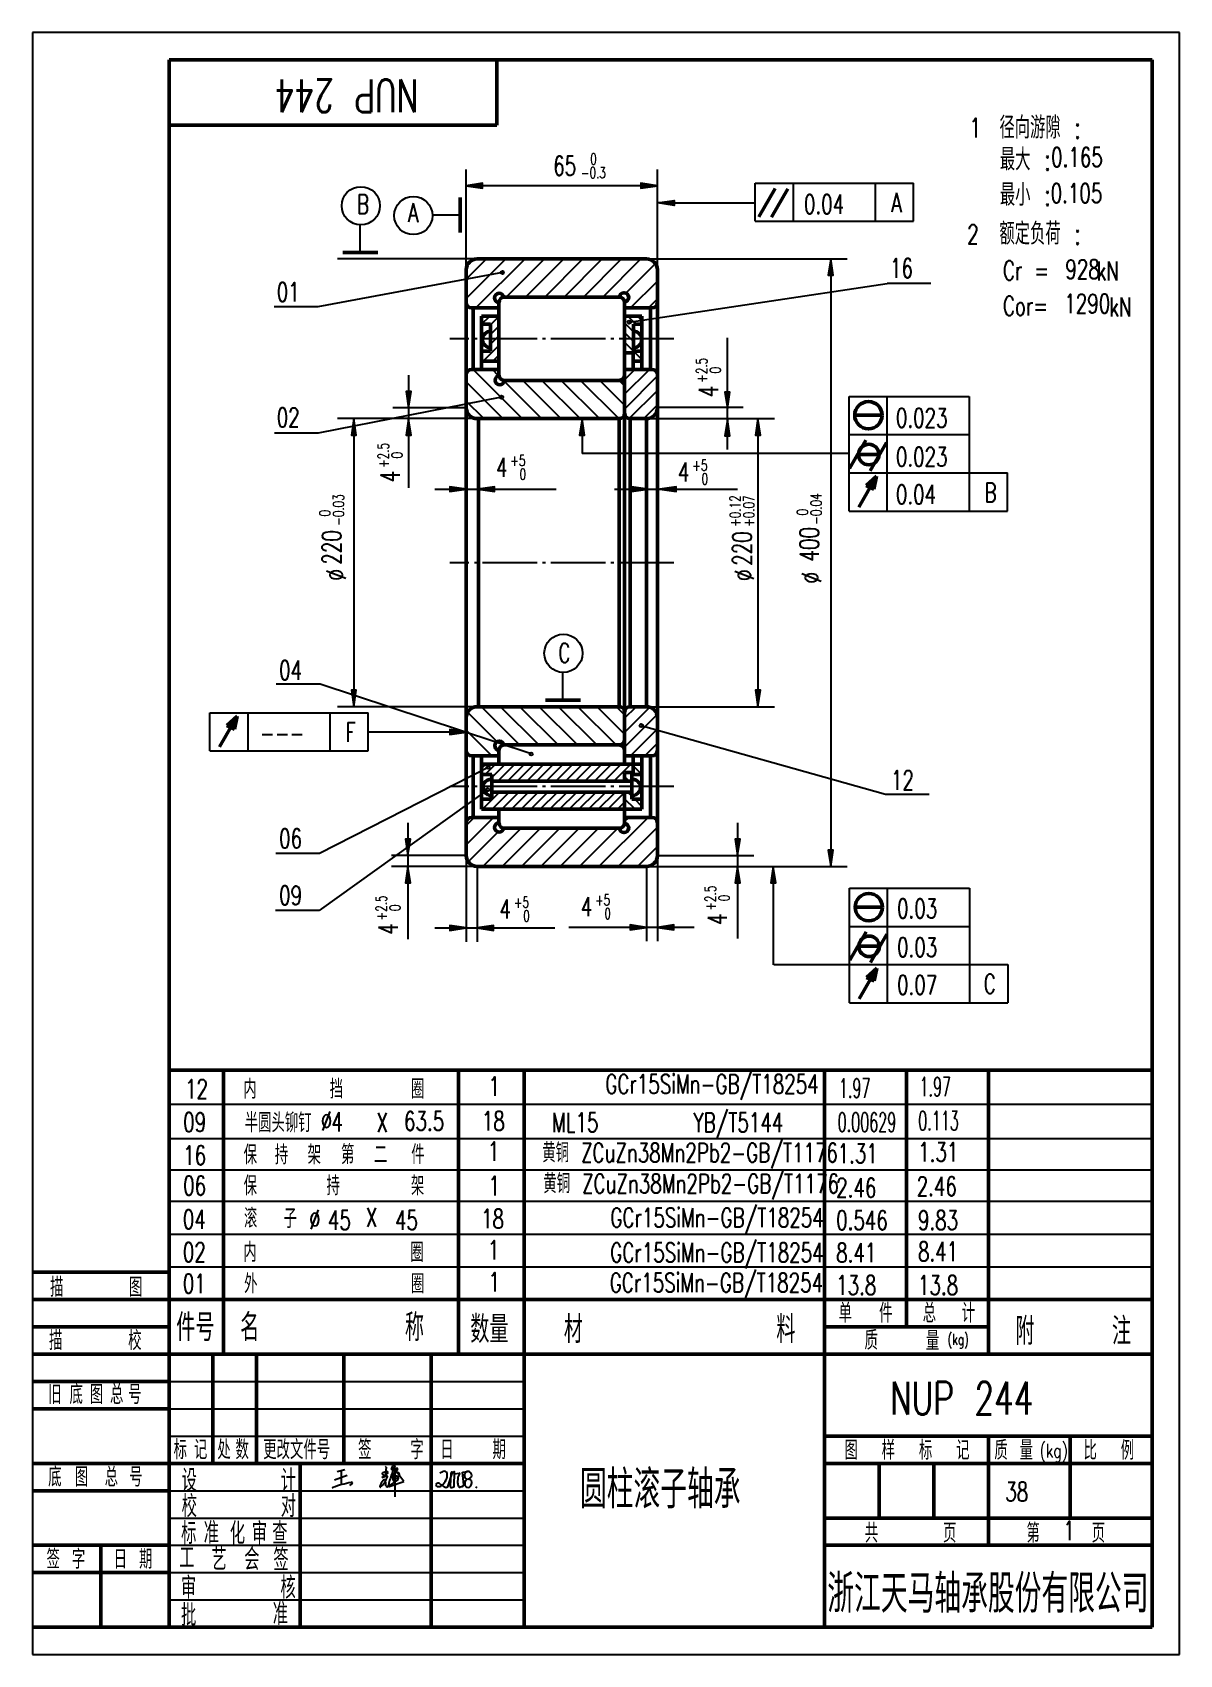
# Model space of a CAD drawing. Extents: x 0 to 210, y 0 to 297.
import ezdxf
from ezdxf.enums import TextEntityAlignment as Align

# ---------------------------------------------------------------- set-up
doc = ezdxf.new("R2010")
doc.units = 0
doc.header["$MEASUREMENT"] = 0
doc.linetypes.add('CENTER', pattern=[12.5, 10, -1, 0.5, -1])
doc.layers.get('0').update_dxf_attribs({"linetype": 'CONTINUOUS'})
doc.layers.get('DEFPOINTS').update_dxf_attribs({"linetype": 'CONTINUOUS'})
doc.layers.add('1', color=7, linetype='CONTINUOUS', lineweight=50)
doc.layers.add('粗实线', color=7, linetype='CONTINUOUS', lineweight=50)
for name, color, linetype in [('2', 7, 'CONTINUOUS'), ('3', 7, 'CENTER'), ('90', 7, 'CONTINUOUS'), ('文字', 7, 'CONTINUOUS')]:
    doc.layers.add(name, color=color, linetype=linetype)
doc.styles.add('HZ', font='txt.shx', dxfattribs={"width": 0.7, "bigfont": 'HZTXT.shx'})
doc.dimstyles.get("Standard").update_dxf_attribs({"dimtxt": 0.18, "dimasz": 0.18, "dimexe": 0.18, "dimexo": 0.0625, "dimgap": 0.09, "dimtad": 0, "dimtih": 1, "dimtoh": 1, "dimdec": 4, "dimzin": 0, "dimdsep": 46, "dimtxsty": 'Standard', "dimcen": 0.09, "dimadec": 0, "dimazin": 0, "dimtfac": 1, "dimtdec": 4, "dimtofl": 0, "dimtmove": 0, "dimatfit": 3, "dimfxl": 0, "dimtolj": 1, "dimtzin": 0, "dimarcsym": 0})

# ---------------------------------------------------------------- blocks, each defined once
blk = doc.blocks.new('BLK', base_point=(1, 0))
for points in [[(0, 0), (1, 0), (0, 0.15), (0, -0.15), (1, 0)], [(0, 0.07), (0.5, 0), (0, -0.07)]]:
    blk.add_lwpolyline(points)
blk = doc.blocks.new('*D4')
at = {"color": 0, "linetype": 'ByBlock'}
for p, q in [((112.4, 255.55), (149.15, 255.55)), ((146.15, 252.55), (146.15, 147.29)), ((112.42, 144.29), (149.15, 144.29))]:
    blk.add_line(p, q, dxfattribs=at)
at = {"layer": 'DEFPOINTS', "color": 0, "linetype": 'ByBlock'}
for p in [(112.4, 255.55), (112.42, 144.29), (146.15, 144.29)]:
    blk.add_point(p, dxfattribs=at)
at = {"color": 0, "linetype": 'ByBlock', "xscale": 3, "yscale": 3, "zscale": 3}
for p, rotation in [((146.15, 255.55), 90), ((146.15, 144.29), 270)]:
    blk.add_blockref('BLK', p, dxfattribs=dict(at, rotation=rotation))
blk = doc.blocks.new('*D3')
at = {"color": 0, "linetype": 'ByBlock'}
for p, q in [((81.64, 225.29), (55.83, 225.29)), ((58.83, 222.29), (58.83, 175.55)), ((81.64, 172.55), (55.83, 172.55))]:
    blk.add_line(p, q, dxfattribs=at)
at = {"layer": 'DEFPOINTS', "color": 0, "linetype": 'ByBlock'}
for p in [(81.64, 225.29), (58.83, 172.55), (81.64, 172.55)]:
    blk.add_point(p, dxfattribs=at)
at = {"color": 0, "linetype": 'ByBlock', "xscale": 3, "yscale": 3, "zscale": 3}
for p, rotation in [((58.83, 225.29), 90), ((58.83, 172.55), 270)]:
    blk.add_blockref('BLK', p, dxfattribs=dict(at, rotation=rotation))
blk = doc.blocks.new('*D2')
at = {"color": 0, "linetype": 'ByBlock'}
for p, q in [((-152.5, 134.63), (-152.5, 153.01)), ((-117.5, 134.63), (-117.5, 153.01)), ((-120.5, 150.01), (-149.5, 150.01))]:
    blk.add_line(p, q, dxfattribs=at)
at = {"layer": 'DEFPOINTS', "color": 0, "linetype": 'ByBlock'}
for p in [(-152.5, 150.01), (-152.5, 134.63), (-117.5, 134.63)]:
    blk.add_point(p, dxfattribs=at)
at = {"color": 0, "linetype": 'ByBlock', "xscale": 3, "yscale": 3, "zscale": 3, "rotation": 180}
blk.add_blockref('BLK', (-152.5, 150.01), dxfattribs=at)
at = {"color": 0, "linetype": 'ByBlock', "xscale": 3, "yscale": 3, "zscale": 3}
blk.add_blockref('BLK', (-117.5, 150.01), dxfattribs=at)
blk = doc.blocks.new('*D5')
at = {"color": 0, "linetype": 'ByBlock'}
for p, q in [((112.4, 226.29), (135.82, 226.29)), ((132.82, 223.29), (132.82, 176.55)), ((112.4, 173.55), (135.82, 173.55))]:
    blk.add_line(p, q, dxfattribs=at)
at = {"layer": 'DEFPOINTS', "color": 0, "linetype": 'ByBlock'}
for p in [(112.4, 226.29), (112.4, 173.55), (132.82, 173.55)]:
    blk.add_point(p, dxfattribs=at)
at = {"color": 0, "linetype": 'ByBlock', "xscale": 3, "yscale": 3, "zscale": 3}
for p, rotation in [((132.82, 226.29), 90), ((132.82, 173.55), 270)]:
    blk.add_blockref('BLK', p, dxfattribs=dict(at, rotation=rotation))

msp = doc.modelspace()

# ---------------------------------------------------------------- linework, layer by layer
for p, q in [((55.31452, 32.01948), (57.60089, 32.85437)), ((55.81245, 33.5), (57.16793, 33.88791)), ((56.50047, 33.75916), (56.52538, 31.07611)), ((65.09332, 33.31458), (63.94095, 32.41517)), ((63.94095, 32.41517), (64.80797, 32.73325)), ((64.5775, 32.64551), (64.08362, 33.04037)), ((64.72939, 34.29235), (64.5775, 32.64551)), ((65.90521, 34.52975), (65.66767, 33.90064)), ((65.66767, 33.90064), (65.90521, 33.95999)), ((66.85352, 33.96248), (65.90946, 32.53584)), ((67.96539, 31.68859), (66.33189, 33.89626)), ((66.33189, 33.89626), (66.33385, 32.49417)), ((66.77862, 33.87181), (66.77862, 33.87181)), ((74.59208, 33.29418), (75.1343, 33.51093)), ((76.01836, 30.70215), (76.8959, 33.33322)), ((76.57961, 33.14784), (76.45185, 30.90428)), ((76.63436, 33.25728), (76.57961, 33.14784)), ((76.8959, 33.33322), (76.74964, 33.38194)), ((77.10889, 33.42145), (77.10889, 33.20256)), ((77.10889, 33.20256), (77.2184, 33.09312)), ((77.20015, 30.83132), (77.2549, 33.45793)), ((77.2184, 33.09312), (78.1127, 33.2208)), ((78.13095, 32.96544), (77.91194, 32.61887)), ((78.75149, 33.36673), (79.62265, 33.54104)), ((78.95225, 31.08668), (78.75149, 33.36673)), ((25, 30), (89.99995, 30)), ((54.86937, 30.53135), (55.0055, 30.58106)), ((58.53868, 31.33013), (58.06113, 30.95892)), ((65.30443, 30.76654), (67.96539, 31.68859)), ((65.90946, 32.53584), (65.84191, 32.50208)), ((66.33385, 32.49417), (66.33278, 28.86073)), ((77.85718, 32.32703), (77.83893, 31.45149)), ((78.82449, 30.84956), (78.95225, 31.08668)), ((79.1862, 31.23246), (79.17867, 31.03908)), ((81.10588, 30.6854), (81.37964, 30.52123)), ((25, 25), (89.99995, 25)), ((25, 20), (89.99995, 20)), ((25, 15), (89.99995, 15)), ((25, 10), (89.99995, 10))]:
    msp.add_line(p, q)
for centre, radius, start, end in [((64.17484, 33.15446), 0.14607, 108.9005078, 231.3566021), ((65.49561, 29.29692), 4.22345, 98.0146679, 108.9005078), ((64.57262, 34.26905), 0.15849, 8.4525573, 63.0742444), ((64.85938, 32.59311), 0.14927, 25.1165159, 110.1466896), ((64.92958, 33.31695), 0.16376, 359.1714359, 98.0146679), ((84.23703, 26.55158), 19.57483, 155.9855785, 167.0616906), ((65.78692, 32.61212), 0.12301, 142.0603178, 296.5518119), ((67.14288, 31.55502), 1.84234, 97.9202994, 142.0603178), ((66.17839, 34.40659), 0.29965, 104.5678325, 155.7329048), ((65.34262, 36.90455), 2.99782, 280.8166613, 287.7523891), ((66.62249, 32.06801), 0.62325, 92.3396666, 156.205066), ((66.20256, 34.56864), 0.16213, 341.7540804, 127.8769993), ((65.89092, 36.6053), 2.58187, 278.1438691, 288.0077035), ((66.57373, 32.26964), 0.42174, 299.3725836, 86.8302727), ((66.71215, 34.00387), 0.14785, 296.7181922, 98.9713927), ((66.74093, 32.95624), 0.44869, 315.4460481, 70.7292572), ((75.39853, 33.03561), 0.54383, 16.1691007, 119.0694681), ((73.99722, 32.87036), 1.94953, 332.460007, 9.3488615), ((76.72019, 33.29354), 0.09318, 71.5750642, 202.902758), ((77.12465, 33.45711), 0.039, 246.154342, 1.1941956), ((77.20927, 33.45888), 0.04564, 358.8058044, 181.1941956), ((78.12229, 33.15366), 0.06783, 339.2267202, 98.1253977), ((80.17723, 32.37415), 2.12999, 159.2267202, 163.8830539), ((79.93106, 32.79433), 0.81759, 126.6989745, 245.1596607), ((79.74723, 32.69638), 0.81279, 70.3740262, 112.022584), ((79.62111, 32.77888), 0.79113, 341.2844619, 59.7018298), ((63.11497, 8.26412), 23.74467, 101.5909492, 109.9700076), ((58.43399, 31.41994), 0.13793, 319.371577, 130.6622652), ((65.96346, 30.20744), 2.42292, 137.0124048, 164.1275062), ((63.27505, 30.79624), 0.36541, 348.9199235, 11.6616905), ((63.69686, 30.72494), 0.06322, 179.0259282, 317.3946354), ((60.90168, 33.94096), 4.3238, 311.0887327, 341.1893868), ((64.40248, 31.73295), 0.24637, 50.3483882, 149.0956111), ((62.1475, 31.02037), 2.57541, 357.3547718, 20.5080306), ((65.03611, 30.94986), 0.31961, 188.7008982, 224.456308), ((64.91821, 30.83418), 0.15444, 224.456308, 309.5217625), ((64.87756, 32.60163), 0.1292, 334.8834841, 25.1165159), ((64.73866, 31.05183), 0.4366, 309.5217625, 344.3994333), ((78.30907, 13.2233), 21.95004, 121.6827134, 126.7739565), ((65.26073, 30.87098), 0.11321, 215.420078, 292.7068906), ((66.5167, 32.00888), 0.55875, 146.2303749, 188.9941729), ((66.11925, 32.02557), 0.18621, 213.9675398, 354.8577194), ((41.90632, 61.93425), 38.611, 309.1906386, 310.6533732), ((74.28883, 30.95865), 0.43642, 39.2816282, 162.217783), ((74.27855, 31.18208), 0.41519, 192.5394353, 247.1048652), ((74.41843, 31.5133), 0.77474, 247.1048652, 312.8995645), ((76.58108, 33.20968), 2.77837, 225.2955946, 244.4912331), ((72.36788, 33.71998), 3.78708, 312.8995645, 332.460007), ((75.70147, 31.14926), 0.54802, 234.6730877, 305.3269123), ((76.7345, 30.88818), 0.28311, 176.7408638, 283.0907307), ((62.25801, 93.14282), 64.19874, 283.0907307, 283.3751901), ((77.08054, 30.80462), 0.12255, 283.3751901, 12.5835602), ((79.19167, 31.42329), 1.35303, 178.8058266, 208.5522016), ((78.2519, 32.40403), 0.40216, 147.7091488, 191.0392829), ((78.24297, 30.90707), 0.27298, 208.5522016, 288.9694749), ((78.98971, 28.73464), 2.02421, 97.8002648, 108.9694749), ((78.6976, 30.86702), 0.12809, 277.8002648, 352.1658628), ((79.85134, 31.41506), 0.68974, 41.1882349, 195.3508845), ((79.77841, 31.20508), 0.62229, 195.4718752, 292.8675954), ((79.07554, 33.70841), 1.75416, 293.5900447, 317.5757868), ((79.37547, 31.48247), 1.06748, 307.1571451, 21.2451227)]:
    msp.add_arc(centre, radius, start, end)
at = {"layer": '1'}
for p, q in [((25, 292), (25, 5)), ((205, 292), (25, 292)), ((85, 280), (85, 292)), ((205, 5), (205, 292)), ((25, 280), (85, 280)), ((132.96767, 263.22087), (135.96767, 268.41702)), ((135.27712, 263.18051), (138.27712, 268.37666)), ((78.30053, 260.36915), (78.29736, 266.76915)), ((63.22557, 256.68788), (56.82557, 256.68788)), ((112.40409, 255.54877), (81.40409, 255.54877)), ((79.40415, 253.56337), (79.40415, 146.27199)), ((114.40415, 253.54877), (114.40415, 146.28659)), ((80.40409, 246.54877), (85.40409, 246.54877)), ((80.65749, 235.28659), (80.65749, 246.54877)), ((85.40409, 247.54877), (85.40409, 234.28659)), ((107.40409, 248.54877), (86.40409, 248.54877)), ((108.40409, 247.65901), (108.40409, 163.04877)), ((113.40409, 246.54877), (108.40409, 246.54877)), ((113.15069, 246.54877), (113.15069, 235.28659)), ((82.22565, 243.58192), (83.87669, 243.58192)), ((82.2306, 245.04877), (85.40409, 245.04877)), ((82.2306, 245.04877), (82.2306, 235.28659)), ((83.87669, 243.58192), (83.87669, 238.61838)), ((108.40409, 245.04877), (111.57758, 245.04877)), ((110.04859, 243.58192), (111.57263, 243.58192)), ((110.04859, 243.58192), (110.04859, 238.61838)), ((111.57758, 245.04877), (111.57758, 235.28659)), ((82.22565, 238.61838), (83.87669, 238.61838)), ((108.40409, 238.3611), (109.97519, 238.3611)), ((109.97519, 238.3611), (109.97519, 235.28659)), ((110.04859, 238.61838), (111.57263, 238.61838)), ((85.40409, 235.28659), (80.39735, 235.28659)), ((82.2306, 236.78659), (85.40409, 236.78659)), ((113.41986, 235.28659), (108.40409, 235.28659)), ((109.97519, 236.78659), (111.57758, 236.78659)), ((107.41514, 233.28659), (86.40409, 233.28659)), ((107.41514, 226.28659), (81.40409, 226.28659)), ((81.64494, 226.28659), (81.64494, 173.54877)), ((107.41514, 226.28659), (107.41514, 173.54877)), ((109.41514, 226.28659), (109.41514, 173.54877)), ((112.40415, 226.28659), (109.41514, 226.28659)), ((112.40415, 226.28659), (112.40415, 173.54877)), ((150.49489, 226.90587), (155.49489, 226.90587)), ((150.64608, 226.90587), (150.64608, 226.90587)), ((149.5826, 217.17022), (152.5826, 222.36638)), ((153.36322, 216.75456), (156.36322, 221.95071)), ((151.29159, 219.73919), (155.02953, 219.73919)), ((151.26157, 210.10616), (154.51157, 215.73533)), ((154.51157, 215.73533), (152.62612, 214.03557)), ((152.62612, 214.03557), (154.00872, 213.37674)), ((153.90364, 214.71715), (153.04797, 213.87716)), ((153.93366, 214.75289), (153.67846, 213.57333)), ((154.51157, 215.73533), (154.00872, 213.37674)), ((107.45439, 173.54877), (81.40409, 173.54877)), ((100.31127, 174.7486), (93.91127, 174.7486)), ((112.40415, 173.54877), (109.41514, 173.54877)), ((34.24431, 166.17034), (37.49431, 171.7995)), ((37.49431, 171.7995), (35.60886, 170.09975)), ((35.60886, 170.09975), (36.99146, 169.44092)), ((36.88638, 170.78132), (36.03071, 169.94134)), ((36.9164, 170.81707), (36.6612, 169.63751)), ((37.49431, 171.7995), (36.99146, 169.44092)), ((107.41514, 166.54877), (86.40409, 166.54877)), ((85.40409, 164.54877), (80.40993, 164.54877)), ((80.65749, 164.54877), (80.65749, 153.28659)), ((82.2306, 154.78659), (82.2306, 164.54877)), ((85.40409, 163.04877), (85.40409, 165.54877)), ((113.40485, 164.54877), (108.40409, 164.54877)), ((109.97519, 161.47426), (109.97519, 164.54877)), ((111.57758, 154.78659), (111.57758, 164.54877)), ((113.15069, 153.28659), (113.15069, 164.54877)), ((82.22565, 161.11217), (84.07043, 161.11217)), ((82.2306, 163.04877), (111.57758, 163.04877)), ((84.07043, 156.61759), (84.07043, 161.11217)), ((108.40409, 161.47426), (109.97519, 161.47426)), ((108.40409, 161.47426), (108.40409, 159.91768)), ((109.72707, 156.61749), (109.7271, 161.11207)), ((111.57188, 161.11205), (109.7271, 161.11207)), ((109.72709, 159.91768), (84.07043, 159.91768)), ((109.72708, 157.91768), (84.07043, 157.91768)), ((108.40409, 157.91768), (108.40409, 152.17635)), ((82.22565, 156.61759), (84.07043, 156.61759)), ((82.2306, 154.78659), (111.57758, 154.78659)), ((85.40409, 152.28659), (85.40409, 154.78659)), ((109.72707, 156.61749), (111.57758, 156.61749)), ((80.40409, 153.28659), (85.40409, 153.28659)), ((113.40409, 153.28659), (108.40409, 153.28659)), ((107.40409, 151.28659), (86.40409, 151.28659)), ((112.40409, 144.28659), (81.40409, 144.28659)), ((150.55666, 136.85738), (155.55666, 136.85738)), ((150.70785, 136.85738), (150.70785, 136.85738)), ((149.64437, 127.12173), (152.64437, 132.31788)), ((153.42498, 126.70606), (156.42498, 131.90222)), ((151.35336, 129.69069), (155.09129, 129.69069)), ((151.32333, 120.05767), (154.57333, 125.68683)), ((154.57333, 125.68683), (152.68789, 123.98707)), ((154.57333, 125.68683), (154.07049, 123.32825)), ((152.68789, 123.98707), (154.07049, 123.32825)), ((153.96541, 124.66865), (153.10974, 123.82867)), ((153.99543, 124.7044), (153.74023, 123.52484)), ((151.32333, 120.05767), (151.32333, 120.05767)), ((25, 107), (205, 107)), ((35, 107), (35, 55)), ((78, 107), (78, 55)), ((90, 107), (90, 55)), ((145, 107), (145, 5)), ((160, 107), (160, 60)), ((175, 107), (175, 55)), ((0, 70), (25, 70)), ((0, 65), (25, 65)), ((25, 65), (205, 65)), ((0, 60), (25, 60)), ((145, 60), (175, 60)), ((0, 55), (25, 55)), ((25, 55), (205, 55)), ((33, 55), (33, 35)), ((41, 55), (41, 35)), ((57, 55), (57, 35)), ((73, 55), (73, 35)), ((89.99995, 55), (89.99995, 5)), ((0, 50), (25, 50)), ((0, 45), (25, 45)), ((145, 40), (205, 40)), ((175, 40), (175, 20)), ((190, 40), (190, 25)), ((0, 35), (25, 35)), ((145, 35), (205, 35)), ((155, 35), (155, 25)), ((165, 35), (165, 25)), ((0, 30), (25, 30)), ((145, 25), (205, 25)), ((0, 20), (25, 20)), ((12.5, 20), (12.5, 5)), ((145, 20), (205, 20)), ((0, 15), (25, 15)), ((0, 5), (205, 5))]:
    msp.add_line(p, q, dxfattribs=at)
for centre, radius in [((153.03296, 226.90587), 2.5), ((153.10051, 219.71238), 1.87837), ((153.09473, 136.85738), 2.5), ((153.16228, 129.66389), 1.87837)]:
    msp.add_circle(centre, radius, dxfattribs=at)
for centre, radius, start, end in [((81.40409, 253.54877), 2, 90, 180), ((112.40409, 253.54877), 2, 0, 90), ((80.40409, 247.54877), 1, 180, 270), ((85.44986, 248.39551), 0.84797, 6.1570829, 266.9060508), ((86.40409, 247.54877), 1, 90, 180), ((107.40409, 247.54877), 1, 0, 90), ((108.30712, 248.50142), 0.84797, 276.1570829, 176.9060508), ((113.40409, 247.54877), 1, 270, 0), ((83.87669, 240.78297), 1.5, 90, 270), ((110.04859, 240.78297), 1.5, 270, 90), ((80.39735, 234.28659), 1, 90, 180), ((113.41986, 234.28659), 1, 0, 90), ((85.55736, 233.33236), 0.84797, 96.1570829, 356.9060508), ((86.40409, 234.28659), 1, 180, 270), ((107.40409, 234.28659), 1, 270, 0), ((107.41514, 232.28659), 1, 0, 90), ((81.40409, 228.28659), 2, 180, 270), ((107.41514, 227.28659), 1, 270, 0), ((109.41514, 227.28659), 1, 180, 270), ((112.40409, 228.28659), 2, 270, 0), ((81.40409, 171.54877), 2, 90, 180), ((107.41514, 172.54877), 1, 0, 90), ((109.41514, 172.54877), 1, 90, 180), ((112.40409, 171.54877), 2, 0, 90), ((85.49504, 166.39186), 0.84797, 3.0939492, 263.8429171), ((86.40409, 165.54877), 1, 90, 180), ((107.40409, 165.54877), 1, 0, 90), ((107.41514, 167.54877), 1, 270, 0), ((80.40993, 165.54877), 1, 180, 270), ((113.40485, 165.54877), 1, 270, 0), ((83.98844, 158.78297), 1.5, 86.8666518, 273.1333482), ((109.80907, 158.78287), 1.5, 266.8661957, 93.1328922), ((80.40409, 152.28659), 1, 90, 180), ((85.44986, 151.43985), 0.84797, 93.0939492, 353.8429171), ((86.40409, 152.28659), 1, 180, 270), ((107.40409, 152.28659), 1, 270, 0), ((108.30712, 151.33394), 0.84797, 183.0939492, 83.8429171), ((113.40409, 152.28659), 1, 0, 90), ((81.40409, 146.28659), 2, 180, 270), ((112.40409, 146.28659), 2, 270, 0)]:
    msp.add_arc(centre, radius, start, end, dxfattribs=at)
at = {"layer": '2'}
for p, q in [((0, 297), (0, 0)), ((210, 297), (0, 297)), ((210, 0), (210, 297)), ((132.3198, 269.42989), (161.3198, 269.42989)), ((132.3198, 262.42989), (132.3198, 269.42989)), ((139.3198, 262.42989), (139.3198, 269.42989)), ((154.3198, 262.42989), (154.3198, 269.42989)), ((161.3198, 262.42989), (161.3198, 269.42989)), ((117.33568, 265.78285), (132.3198, 265.79029)), ((60.02557, 256.68788), (60.02557, 261.68788)), ((78.29895, 263.56915), (73.29895, 263.56667)), ((132.3198, 262.42989), (161.3198, 262.42989)), ((81.40409, 255.54877), (55.85594, 255.54877)), ((79.40409, 251.84338), (83.10949, 255.54877)), ((79.40415, 248.3079), (86.64502, 255.54877)), ((81.18056, 246.54877), (90.18056, 255.54877)), ((86.71609, 248.54877), (93.71609, 255.54877)), ((90.25162, 248.54877), (97.25162, 255.54877)), ((93.78716, 248.54877), (100.78716, 255.54877)), ((97.32269, 248.54877), (104.32269, 255.54877)), ((100.85822, 248.54877), (107.85822, 255.54877)), ((104.39376, 248.54877), (111.39376, 255.54877)), ((86.04758, 253.04682), (52.25408, 246.74056)), ((108.65519, 249.27467), (114.05631, 254.67579)), ((109.25785, 243.97199), (156.49599, 251.0549)), ((109.46483, 246.54877), (114.40409, 251.48804)), ((164.49599, 251.0549), (156.49599, 251.0549)), ((52.25408, 246.74056), (44.25408, 246.74056)), ((112.78357, 246.58048), (114.40415, 248.19696)), ((82.2306, 243.57073), (83.70865, 245.04877)), ((83.87669, 243.44905), (85.40409, 244.97645)), ((110.04859, 242.21036), (108.40409, 243.85486)), ((110.4448, 243.58192), (108.97795, 245.04877)), ((111.57758, 244.21691), (110.74571, 245.04877)), ((83.87669, 241.68128), (85.40409, 243.20868)), ((83.87669, 239.91352), (85.40409, 241.44091)), ((110.04859, 240.4426), (108.40409, 242.08709)), ((82.2306, 238.26743), (82.58156, 238.61838)), ((82.51754, 236.78659), (85.40409, 239.67315)), ((84.2853, 236.78659), (85.40409, 237.90538)), ((111.57758, 237.14584), (108.40409, 240.31933)), ((89.67671, 226.28659), (80.67671, 235.28659)), ((85.34542, 234.15342), (84.21225, 235.28659)), ((108.41514, 233.39993), (110.30181, 235.28659)), ((108.41514, 230.74828), (112.95346, 235.28659)), ((86.14118, 226.28659), (79.40415, 233.02362)), ((93.21225, 226.28659), (86.37842, 233.12042)), ((96.74778, 226.28659), (89.74778, 233.28659)), ((100.28331, 226.28659), (93.28331, 233.28659)), ((103.81885, 226.28659), (96.81885, 233.28659)), ((107.35438, 226.28659), (100.35438, 233.28659)), ((108.41514, 228.76136), (103.88992, 233.28659)), ((108.41509, 232.29695), (107.56108, 233.15096)), ((108.4305, 228.11199), (114.41986, 234.10134)), ((85.88245, 230.2122), (52.28606, 223.63529)), ((82.60564, 226.28659), (79.40409, 229.48814)), ((109.26769, 226.29752), (114.41986, 231.44969)), ((111.90841, 226.28659), (114.31359, 228.69178)), ((149.49017, 230.37341), (171.49017, 230.37341)), ((149.49017, 209.37341), (149.49017, 230.37341)), ((156.49017, 209.37341), (156.49017, 230.37341)), ((171.49017, 230.37341), (171.49017, 209.37341)), ((52.28606, 223.63529), (44.28606, 223.63529)), ((100.60901, 223.47695), (100.60901, 219.91791)), ((149.49017, 223.37341), (171.49017, 223.37341)), ((149.49017, 219.91791), (100.60901, 219.91791)), ((149.49017, 216.37341), (178.49017, 216.37341)), ((178.49017, 209.37341), (178.49017, 216.37341)), ((149.49017, 209.37341), (178.49017, 209.37341)), ((97.11127, 174.7486), (97.11127, 179.7486)), ((52.64635, 177.64387), (44.64635, 177.64387)), ((91.3017, 164.88741), (52.64635, 177.64387)), ((32.47291, 165.43759), (32.47291, 172.43759)), ((32.47291, 172.43759), (61.47291, 172.43759)), ((39.47291, 165.43759), (39.47291, 172.43759)), ((54.47291, 165.43759), (54.47291, 172.43759)), ((61.47291, 165.43759), (61.47291, 172.43759)), ((85.06831, 167.12463), (79.66191, 172.53102)), ((89.1797, 166.54877), (82.1797, 173.54877)), ((92.71523, 166.54877), (85.71523, 173.54877)), ((96.25076, 166.54877), (89.25076, 173.54877)), ((99.7863, 166.54877), (92.7863, 173.54877)), ((103.32183, 166.54877), (96.32183, 173.54877)), ((106.85737, 166.54877), (99.85737, 173.54877)), ((108.41514, 168.52653), (103.3929, 173.54877)), ((108.41514, 172.06207), (106.92843, 173.54877)), ((108.41514, 171.45702), (110.5069, 173.54877)), ((108.41514, 168.80536), (113.05103, 173.44125)), ((108.41514, 166.15371), (114.33422, 172.07279)), ((109.46185, 164.54877), (114.40485, 169.49177)), ((111.44953, 170.08523), (156.18106, 157.55558)), ((76.54747, 168.90138), (61.48829, 168.90138)), ((84.10863, 164.54877), (79.40415, 169.25326)), ((112.1135, 164.54877), (114.40485, 166.84012)), ((32.47291, 165.43759), (61.47291, 165.43759)), ((83.40929, 162.44566), (52.57129, 146.64173)), ((82.2306, 162.25345), (83.02593, 163.04877)), ((82.85709, 161.11217), (84.7937, 163.04877)), ((84.07043, 160.55774), (86.56146, 163.04877)), ((85.19814, 159.91768), (88.32923, 163.04877)), ((86.96591, 159.91768), (90.097, 163.04877)), ((88.73367, 159.91768), (91.86477, 163.04877)), ((90.50144, 159.91768), (93.63253, 163.04877)), ((92.26921, 159.91768), (95.4003, 163.04877)), ((94.03697, 159.91768), (97.16807, 163.04877)), ((95.80474, 159.91768), (98.93583, 163.04877)), ((97.57251, 159.91768), (100.7036, 163.04877)), ((99.34028, 159.91768), (102.47137, 163.04877)), ((101.10804, 159.91768), (104.23913, 163.04877)), ((102.87581, 159.91768), (106.0069, 163.04877)), ((104.64358, 159.91768), (107.77467, 163.04877)), ((106.41134, 159.91768), (109.54244, 163.04877)), ((109.25622, 159.91768), (108.40409, 160.76981)), ((109.82961, 161.11207), (109.46741, 161.47426)), ((111.57758, 161.13186), (109.97519, 162.73425)), ((83.32878, 158.33554), (52.51399, 136.24847)), ((82.37035, 154.78659), (85.50144, 157.91768)), ((84.13812, 154.78659), (87.26921, 157.91768)), ((85.90588, 154.78659), (89.03697, 157.91768)), ((87.67365, 154.78659), (90.80474, 157.91768)), ((89.44142, 154.78659), (92.57251, 157.91768)), ((91.20918, 154.78659), (94.34028, 157.91768)), ((92.97695, 154.78659), (96.10804, 157.91768)), ((94.74472, 154.78659), (97.87581, 157.91768)), ((96.51248, 154.78659), (99.64358, 157.91768)), ((98.28025, 154.78659), (101.41134, 157.91768)), ((100.04802, 154.78659), (103.17911, 157.91768)), ((101.81579, 154.78659), (104.94688, 157.91768)), ((103.58355, 154.78659), (106.71464, 157.91768)), ((105.35132, 154.78659), (108.40409, 157.83936)), ((109.72707, 157.14354), (108.95292, 157.91768)), ((156.18106, 157.55558), (164.18106, 157.55558)), ((82.2306, 156.41461), (82.43358, 156.61759)), ((107.11909, 154.78659), (108.40409, 156.0716)), ((110.31625, 154.78659), (108.40409, 156.69875)), ((111.57758, 155.29302), (110.25312, 156.61749)), ((79.40415, 151.82039), (80.87035, 153.28659)), ((79.40415, 148.28485), (84.40588, 153.28659)), ((103.69015, 144.28659), (112.69015, 153.28659)), ((108.40409, 152.53606), (109.15462, 153.28659)), ((79.77759, 145.12276), (85.26672, 150.61189)), ((82.47695, 144.28659), (89.47695, 151.28659)), ((86.01248, 144.28659), (93.01248, 151.28659)), ((89.54802, 144.28659), (96.54802, 151.28659)), ((93.08355, 144.28659), (100.08355, 151.28659)), ((96.61909, 144.28659), (103.61909, 151.28659)), ((100.15462, 144.28659), (107.15462, 151.28659)), ((107.22569, 144.28659), (114.40415, 151.46505)), ((52.57129, 146.64173), (44.57129, 146.64173)), ((110.76122, 144.28659), (114.40415, 147.92951)), ((135.62501, 144.27453), (135.62501, 126.28359)), ((135.62501, 141.27453), (135.62501, 141.27453)), ((149.55194, 140.32491), (171.55194, 140.32491)), ((149.55194, 119.32491), (149.55194, 140.32491)), ((156.55194, 119.32491), (156.55194, 140.32491)), ((171.55194, 140.32491), (171.55194, 119.32491)), ((52.51399, 136.24847), (44.51399, 136.24847)), ((149.55194, 133.32491), (171.55194, 133.32491)), ((135.7142, 126.32491), (178.55194, 126.32491)), ((178.55194, 126.32491), (178.55194, 119.32491)), ((149.55194, 119.32491), (178.55194, 119.32491)), ((24.82738, 100.75206), (204.82738, 100.75206)), ((24.82738, 94.50411), (204.82738, 94.50411)), ((24.82738, 88.75206), (204.82738, 88.75206)), ((25, 83), (205, 83)), ((25, 77), (205, 77)), ((25, 71), (205, 71)), ((25, 50), (89.99995, 50)), ((25, 45), (89.99995, 45)), ((25, 40), (89.99995, 40)), ((0, 0), (210, 0))]:
    msp.add_line(p, q, dxfattribs=at)
at = {"layer": '2', "linetype": 'ByBlock'}
for p, q in [((127.22074, 220.66853), (127.22074, 241.06676)), ((68.87409, 234.23341), (68.87409, 213.59121)), ((79.40415, 228.28659), (65.97681, 228.28659)), ((114.44988, 228.37138), (130.11801, 228.37138)), ((73.64784, 213.38111), (95.85027, 213.38111)), ((106.5837, 213.38111), (129.10139, 213.38111)), ((68.73809, 152.30466), (68.73809, 131.00119)), ((129.08334, 152.30466), (129.08334, 131.07842)), ((79.40415, 146.28659), (65.73809, 146.28659)), ((79.40415, 146.28659), (79.40415, 130.50077)), ((114.40415, 146.29609), (132.08334, 146.29609)), ((114.41734, 146.28665), (114.41734, 130.60705)), ((81.40409, 144.28659), (65.73809, 144.28659)), ((81.40409, 144.28659), (81.40409, 130.50077)), ((112.41739, 144.28663), (112.41739, 130.60705)), ((73.67786, 133.03429), (95.65223, 133.03429)), ((121.14514, 133.14056), (98.17711, 133.14056))]:
    msp.add_line(p, q, dxfattribs=at)
at = {"layer": '2'}
for centre, radius in [((60.11564, 265.26228), 3.5), ((69.72458, 263.47483), 3.5), ((86.04758, 253.04682), 0.3), ((109.25785, 243.97199), 0.3), ((85.88245, 230.2122), 0.3), ((97.20134, 183.32301), 3.5), ((111.44953, 170.08523), 0.3), ((91.3017, 164.88741), 0.3), ((83.40929, 162.44566), 0.3), ((83.32878, 158.33554), 0.3)]:
    msp.add_circle(centre, radius, dxfattribs=at)
at = {"layer": '3'}
for p, q in [((117.40409, 240.91768), (76.40409, 240.91768)), ((117.40415, 199.91768), (76.40415, 199.91768)), ((117.40409, 158.91768), (76.40409, 158.91768))]:
    msp.add_line(p, q, dxfattribs=at)
at = {"layer": '粗实线', "lineweight": 50}
for p, q in [((25, 35), (89.99995, 35)), ((48.99995, 5), (48.99995, 35)), ((73, 5), (73, 35))]:
    msp.add_line(p, q, dxfattribs=at)

# ---------------------------------------------------------------- block references
at = {"layer": '2', "yscale": 3, "zscale": 3}
for p, xscale, rotation in [((114.45371, 265.78142), -3.000000000000003, 0.02843817086121803), ((100.60901, 226.24461), 3, 90), ((135.62501, 144.27453), 3, 90)]:
    msp.add_blockref('BLK', p, dxfattribs=dict(at, xscale=xscale, rotation=rotation))
at = {"layer": '2', "linetype": 'ByBlock', "xscale": 3, "yscale": 3, "zscale": 3}
for p, rotation in [((68.87409, 228.23308), 270), ((127.22074, 228.15692), 270), ((68.87409, 226.23308), 90), ((127.22074, 226.15692), 90), ((81.60564, 213.38111), 180), ((114.85676, 213.38111), 180), ((68.73809, 146.28659), 270), ((129.08334, 146.29609), 270), ((68.73809, 144.28659), 90), ((129.08334, 144.29609), 90), ((81.40409, 133.03429), 180), ((114.41734, 133.14056), 180)]:
    msp.add_blockref('BLK', p, dxfattribs=dict(at, rotation=rotation))
for p in [(79.40409, 213.38111), (112.65521, 213.38111), (79.40415, 133.03429), (112.41739, 133.14056)]:
    msp.add_blockref('BLK', p, dxfattribs=at)
at = {"layer": '2', "xscale": 3, "yscale": 3, "zscale": 3}
msp.add_blockref('BLK', (79.39735, 168.90138), dxfattribs=at)

# ---------------------------------------------------------------- texts
at = {"layer": '2', "style": 'HZ', "width": 0.7}
for s, height, p in [('1', 3.5, (171.53242, 277.78606)), ('径向游隙 :', 4, (177.03242, 277.5807)), ('最大 :', 4, (177.1123, 271.74303)), ('B', 3.5, (59.39508, 263.81882)), ('A', 3.5, (157.23937, 264.10986)), ('最小 :', 4, (177.1123, 265.26684)), ('2', 3.5, (171.13242, 258.318)), ('额定负荷 :', 4, (177.03242, 258.15213)), ('16', 3.5, (156.99329, 252.08424)), ('Cr =', 3.5, (177.66394, 251.66536)), ('   kN', 3.5, (187.68647, 251.5779)), ('01', 3.5, (44.72012, 247.72346)), ('Cor=', 3.5, (177.66394, 245.18917)), ('    kN', 3.5, (187.62637, 244.97365)), ('02', 3.5, (44.72012, 224.76123)), ('B', 3.5, (174.28965, 211.01763)), ('C', 3.5, (96.2706, 181.64721)), ('04', 3.5, (45.15546, 178.48386)), ('F', 3.5, (57.31743, 167.13543)), ('12', 3.5, (157.16736, 158.34293)), ('06', 3.5, (45.15546, 147.6783)), ('09', 3.5, (45.15546, 137.25891)), ('C', 3.5, (174.14125, 121.06434)), ('12', 3.5, (27.93694, 101.78911)), ('内', 3.5, (38.59531, 101.78911)), ('挡', 3.5, (54.40272, 101.78911)), ('圈', 3.5, (69.27941, 101.78911)), ('1', 3.5, (83.48596, 102.30375)), ('09', 3.5, (27.59167, 95.7405)), ('半圆头铆钉', 3.5, (38.85883, 95.6285)), ('%%c', 3.5, (52.79092, 95.93167)), ('X', 3.5, (62.95116, 95.66319)), ('ML15       YB/T5144', 3.5, (95.10869, 95.67089)), ('16', 3.5, (27.59167, 89.66401)), ('保', 3.5, (38.67037, 89.75337)), ('持', 3.5, (44.35984, 89.75337)), ('架', 3.5, (50.37956, 89.75337)), ('第', 3.5, (56.48936, 89.78911)), ('二', 3.5, (62.5241, 89.78911)), ('件', 3.5, (69.35447, 89.78911)), ('1', 3.5, (83.34596, 90.36937)), ('06', 3.5, (27.59167, 84.1058)), ('保', 3.5, (38.67037, 84.0952)), ('持', 3.5, (53.83228, 84.0952)), ('架', 3.5, (69.29442, 84.0952)), ('1', 3.5, (83.48596, 84.07763)), ('04', 3.5, (27.53162, 77.93995)), ('滚', 3.5, (38.7154, 78.13654)), ('子', 3.5, (45.96881, 78.09486)), ('%%c', 3.5, (50.65635, 77.91014)), ('X', 3.5, (61.02112, 78.29027)), ('02', 3.5, (27.53162, 71.93495)), ('内', 3.5, (38.59531, 71.8992)), ('圈', 3.5, (69.15931, 71.8992)), ('1', 3.5, (83.34596, 72.33304)), ('描', 3.5, (3.22753, 65.50101)), ('图', 3.5, (17.66888, 65.50101)), ('01', 3.5, (27.53162, 66.16228)), ('外', 3.5, (38.74543, 66.12653)), ('圈', 3.5, (69.27941, 66.12653)), ('1', 3.5, (83.48596, 66.46075)), ('件号', 5, (26.33068, 57.38711)), ('名', 5, (38.02486, 57.38711)), ('称', 5, (68.18355, 57.38711)), ('数量', 5, (80.16295, 57.04754)), ('材', 5, (97.27639, 57.04754)), ('料', 5, (136.17194, 57.04754)), ('单', 3.5, (147.5809, 60.7828)), ('件', 3.5, (154.99672, 60.7828)), ('总', 3.5, (162.983, 60.7828)), ('计', 3.5, (170.1136, 60.7828)), ('描', 3.5, (3.03238, 55.74288)), ('校', 3.5, (17.51876, 55.74288)), ('质', 3.5, (152.32463, 55.7965)), ('量', 3.5, (163.55344, 55.68926)), ('附', 5, (179.94632, 56.70797)), ('注', 5, (197.63021, 56.70797)), ('(kg)', 2, (167.54658, 56.70797)), ('旧', 3.5, (2.88226, 45.85964)), ('底', 3.5, (6.78533, 45.85964)), ('图', 3.5, (10.49324, 45.85964)), ('总', 3.5, (14.20115, 45.85964)), ('号', 3.5, (17.51876, 45.85964)), ('标', 3.5, (25.8503, 35.76194)), ('记', 3.5, (29.55821, 35.76194)), ('处', 3.5, (33.85158, 35.76194)), ('数', 3.5, (37.16919, 35.76194)), ('更改文件号', 3.5, (42.24318, 35.76194)), ('签   字', 3.5, (59.61182, 35.76194)), ('日   期', 3.5, (74.63862, 35.76194)), ('图  样  标  记', 3.5, (148.64674, 35.65471)), ('质 量', 3.5, (176.08829, 35.65471)), ('比  例', 3.5, (192.42112, 35.65471)), ('底', 3.5, (2.88226, 30.75777)), ('图', 3.5, (7.7611, 30.75777)), ('总', 3.5, (13.22539, 30.75777)), ('号', 3.5, (17.71391, 30.75777)), ('圆柱滚子轴承', 7, (100.23372, 26.75444)), ('共     页', 3.5, (152.38467, 20.49923)), ('第    页', 3.5, (181.97291, 20.49923)), ('1', 3.5, (188.71794, 20.9186)), ('签 字', 3.5, (2.58203, 15.70952)), ('日 期', 3.5, (14.87668, 15.70952))]:
    msp.add_text(s, height=height, dxfattribs=at).set_placement(p)
at = {"layer": '2', "style": 'HZ', "text_generation_flag": 2, "width": 0.7}
msp.add_text('A', height=3.5, rotation=0.0284382, dxfattribs=at).set_placement((69.7057, 262.24808), align=Align.CENTER)
at = {"layer": '2', "style": 'HZ', "width": 0.7}
for p in [(57.3522, 196.63331), (132.08536, 196.57289), (144.37757, 196.11146)]:
    msp.add_text('%%c', height=3.5, rotation=90, dxfattribs=at).set_placement(p)
at = {"layer": '2', "style": 'HZ', "width": 0.688541}
msp.add_text('(kg)', height=2.5, dxfattribs=at).set_placement((184.3748, 36.08364), (189.53885, 36.08364), align=Align.FIT)
at = {"layer": '90', "style": 'HZ', "width": 0.7}
for s, height, rotation, p in [('NUP 244', 6, 180, (70.6367, 288.39681)), ('+2.5', 2, 90, (123.52391, 232.86865)), ('0', 2, 90, (126.02391, 234.56865)), ('4', 3.5, 90, (125.52391, 230.23532)), ('+2.5', 2, 90, (65.23038, 217.28181)), ('0', 2, 90, (67.73038, 218.98181)), ('4', 3.5, 90, (67.23038, 214.64847)), ('-0.03', 2, 90, (57.02652, 206.68544)), ('+0.12', 2, 90, (129.6512, 206.48337)), ('+0.07', 2, 90, (132.1512, 206.48337)), ('-0.04', 2, 90, (144.46439, 206.86059)), ('0', 2, 90, (54.52652, 208.38544)), ('0', 2, 90, (141.96439, 208.56059)), ('220', 3.5, 90, (56.52652, 199.56044)), ('220', 3.5, 90, (131.6512, 199.35837)), ('400', 3.5, 90, (143.96439, 200.14392)), ('+2.5', 2, 90, (125.11895, 136.21928)), ('+2.5', 2, 90, (64.87042, 134.4355)), ('0', 2, 90, (67.37042, 136.1355)), ('0', 2, 90, (127.61895, 137.91928)), ('4', 3.5, 90, (66.87042, 131.80217)), ('4', 3.5, 90, (127.11895, 133.58595))]:
    msp.add_text(s, height=height, rotation=rotation, dxfattribs=at).set_placement(p)
at = {"layer": '90', "style": 'HZ'}
for s, height, width, p in [('65', 3.5, 0.7, (95.33459, 270.82857)), ('0', 2, 0.7, (102.11792, 272.82857)), ('0.165', 3.5, 0.7, (186.49121, 272.41117)), ('-0.3', 2, 0.7, (100.41792, 270.32857)), ('0.04', 3.5, 0.7, (141.23994, 263.80818)), ('0.105', 3.5, 0.7, (186.40757, 265.81551)), ('928', 3.5, 0.7, (189.0938, 251.88784)), ('1290', 3.5, 0.7, (188.9028, 245.60899)), ('0.023', 3.5, 0.7, (158.07638, 224.67279)), ('0.023', 3.5, 0.7, (158.07638, 217.55972)), ('4', 3.5, 0.7, (84.85692, 215.62063)), ('+5', 2, 0.7, (87.49025, 217.62063)), ('0', 2, 0.7, (89.19025, 215.12063)), ('4', 3.5, 0.7, (118.16792, 214.75969)), ('+5', 2, 0.7, (120.80125, 216.75969)), ('0', 2, 0.7, (122.50125, 214.25969)), ('0.04', 3.5, 0.7, (158.07638, 210.66999)), ('---', 3.5, 0.7, (41.62669, 166.93147)), ('4', 3.5, 0.7, (85.50277, 134.7452)), ('+5', 2, 0.7, (88.1361, 136.7452)), ('4', 3.5, 0.7, (100.37229, 135.17567)), ('+5', 2, 0.7, (103.00562, 137.17567)), ('0', 2, 0.7, (104.70562, 134.67567)), ('0.03', 3.5, 0.7, (158.28721, 134.85691)), ('0', 2, 0.7, (89.8361, 134.2452)), ('0.03', 3.5, 0.7, (158.28721, 127.74384)), ('0.07', 3.5, 0.7, (158.28721, 120.85411)), ('GCr15SiMn-GB/T18254', 3.5, 0.7, (104.87603, 102.71096)), ('1.97', 3.5, 0.55, (147.64211, 101.95153)), ('1.97', 3.5, 0.55, (162.38644, 102.22423)), ('4', 3.5, 0.7, (54.74381, 95.7991)), ('63.5', 3.5, 0.7, (68.02597, 95.94282)), ('0.00629', 3.5, 0.55, (147.41112, 95.72235)), ('0.113', 3.5, 0.55, (162.15544, 95.99506)), ('黄铜 ZCuZn38Mn2Pb2-GB/T1176', 3.5, 0.7, (93.3352, 90.14009)), ('1.31', 3.5, 0.7, (147.41112, 89.99553)), ('1.31', 3.5, 0.7, (162.15544, 90.26823)), ('黄铜 ZCuZn38Mn2Pb2-GB/T1176', 3.5, 0.7, (93.52406, 84.48084)), ('2.46', 3.5, 0.7, (147.13807, 83.72329)), ('2.46', 3.5, 0.7, (161.8824, 83.996)), ('45', 3.5, 0.7, (54.09125, 77.79063)), ('45', 3.5, 0.7, (66.36618, 77.79063)), ('GCr15SiMn-GB/T18254', 3.5, 0.7, (105.80001, 78.25566)), ('0.546', 3.5, 0.7, (147.13807, 77.77333)), ('9.83', 3.5, 0.7, (162.11209, 77.78961)), ('GCr15SiMn-GB/T18254', 3.5, 0.7, (105.77657, 71.85747)), ('8.41', 3.5, 0.7, (147.13807, 71.8291)), ('8.41', 3.5, 0.7, (162.11209, 72.05269)), ('GCr15SiMn-GB/T18254', 3.5, 0.7, (105.68267, 66.33831)), ('13.8', 3.5, 0.7, (147.13807, 65.88486)), ('13.8', 3.5, 0.7, (162.11209, 65.88683)), ('NUP 244', 6, 0.7, (157.00737, 43.92312)), ('38', 3.5, 0.7, (178.09893, 28.07062))]:
    msp.add_text(s, height=height, dxfattribs=dict(at, width=width)).set_placement(p)
at = {"layer": '90', "style": 'HZ', "width": 0.7}
for p in [(84.37494, 95.94763), (84.23494, 78.05112)]:
    msp.add_text('18', height=3.5, dxfattribs=at).set_placement(p, align=Align.CENTER)
at = {"layer": '文字', "style": 'HZ', "width": 0.7}
for s, height, p in [('设   ', 4, (32.46079, 32.05063)), (' 计', 4, (45.61695, 32.05063)), ('校   ', 4, (32.46079, 27.37108)), (' 对', 4, (45.61695, 27.37108)), ('标   ', 4, (32.36087, 22.41267)), ('准', 4, (32.73987, 22.4672)), ('化   ', 4, (41.27461, 22.41267)), ('审', 4, (41.57223, 22.41267)), ('查', 4, (45.29953, 22.41267)), ('工', 4, (28.27782, 17.71441)), ('艺', 4, (34.14426, 17.63822)), ('会', 4, (40.16118, 17.66203)), ('签', 4, (45.50191, 17.56203)), ('浙江天马轴承股份有限公司', 7, (174.9152, 11.49949)), ('审   ', 4, (32.32112, 12.46393)), (' 核', 4, (45.55388, 12.46393)), ('批   ', 4, (32.33621, 7.43503)), ('准', 4, (45.39148, 7.61446))]:
    msp.add_text(s, height=height, dxfattribs=at).set_placement(p, align=Align.MIDDLE)

# ---------------------------------------------------------------- dimensions: what is measured, and where the dimension line sits
at = {"layer": '2'}
dim = msp.add_linear_dim(base=(79.40415, 268.93418), p1=(114.40415, 253.54877), p2=(79.40415, 253.54877), text=' ', dimstyle='Standard', dxfattribs=at)
dim.commit()
dim.dimension.update_dxf_attribs({"geometry": '*D2', "text_midpoint": (96.90415, 272.43418), "insert": (231.90033, 118.92207)})
for base, p1, p2, text, picture, middle in [((146.15478, 144.28663), (112.40409, 255.54877), (112.41739, 144.28663), '  ', '*D4', (142.65478, 199.9177)), ((132.82431, 173.54877), (112.40415, 226.28659), (112.40409, 173.54877), ' ', '*D5', (129.32431, 199.91768))]:
    dim = msp.add_linear_dim(base=base, p1=p1, p2=p2, angle=90, text=text, dimstyle='Standard', dxfattribs=at)
    dim.commit()
    dim.dimension.update_dxf_attribs({"geometry": picture, "text_midpoint": middle})
dim = msp.add_linear_dim(base=(58.8312, 173.54877), p1=(81.64494, 226.28659), p2=(81.64494, 173.54877), angle=90, text=' ', dimstyle='Standard', dxfattribs=at)
dim.commit()
dim.dimension.update_dxf_attribs({"geometry": '*D3', "text_midpoint": (55.3312, 199.91768), "insert": (0, 1)})

doc.saveas('drawing.dxf')
